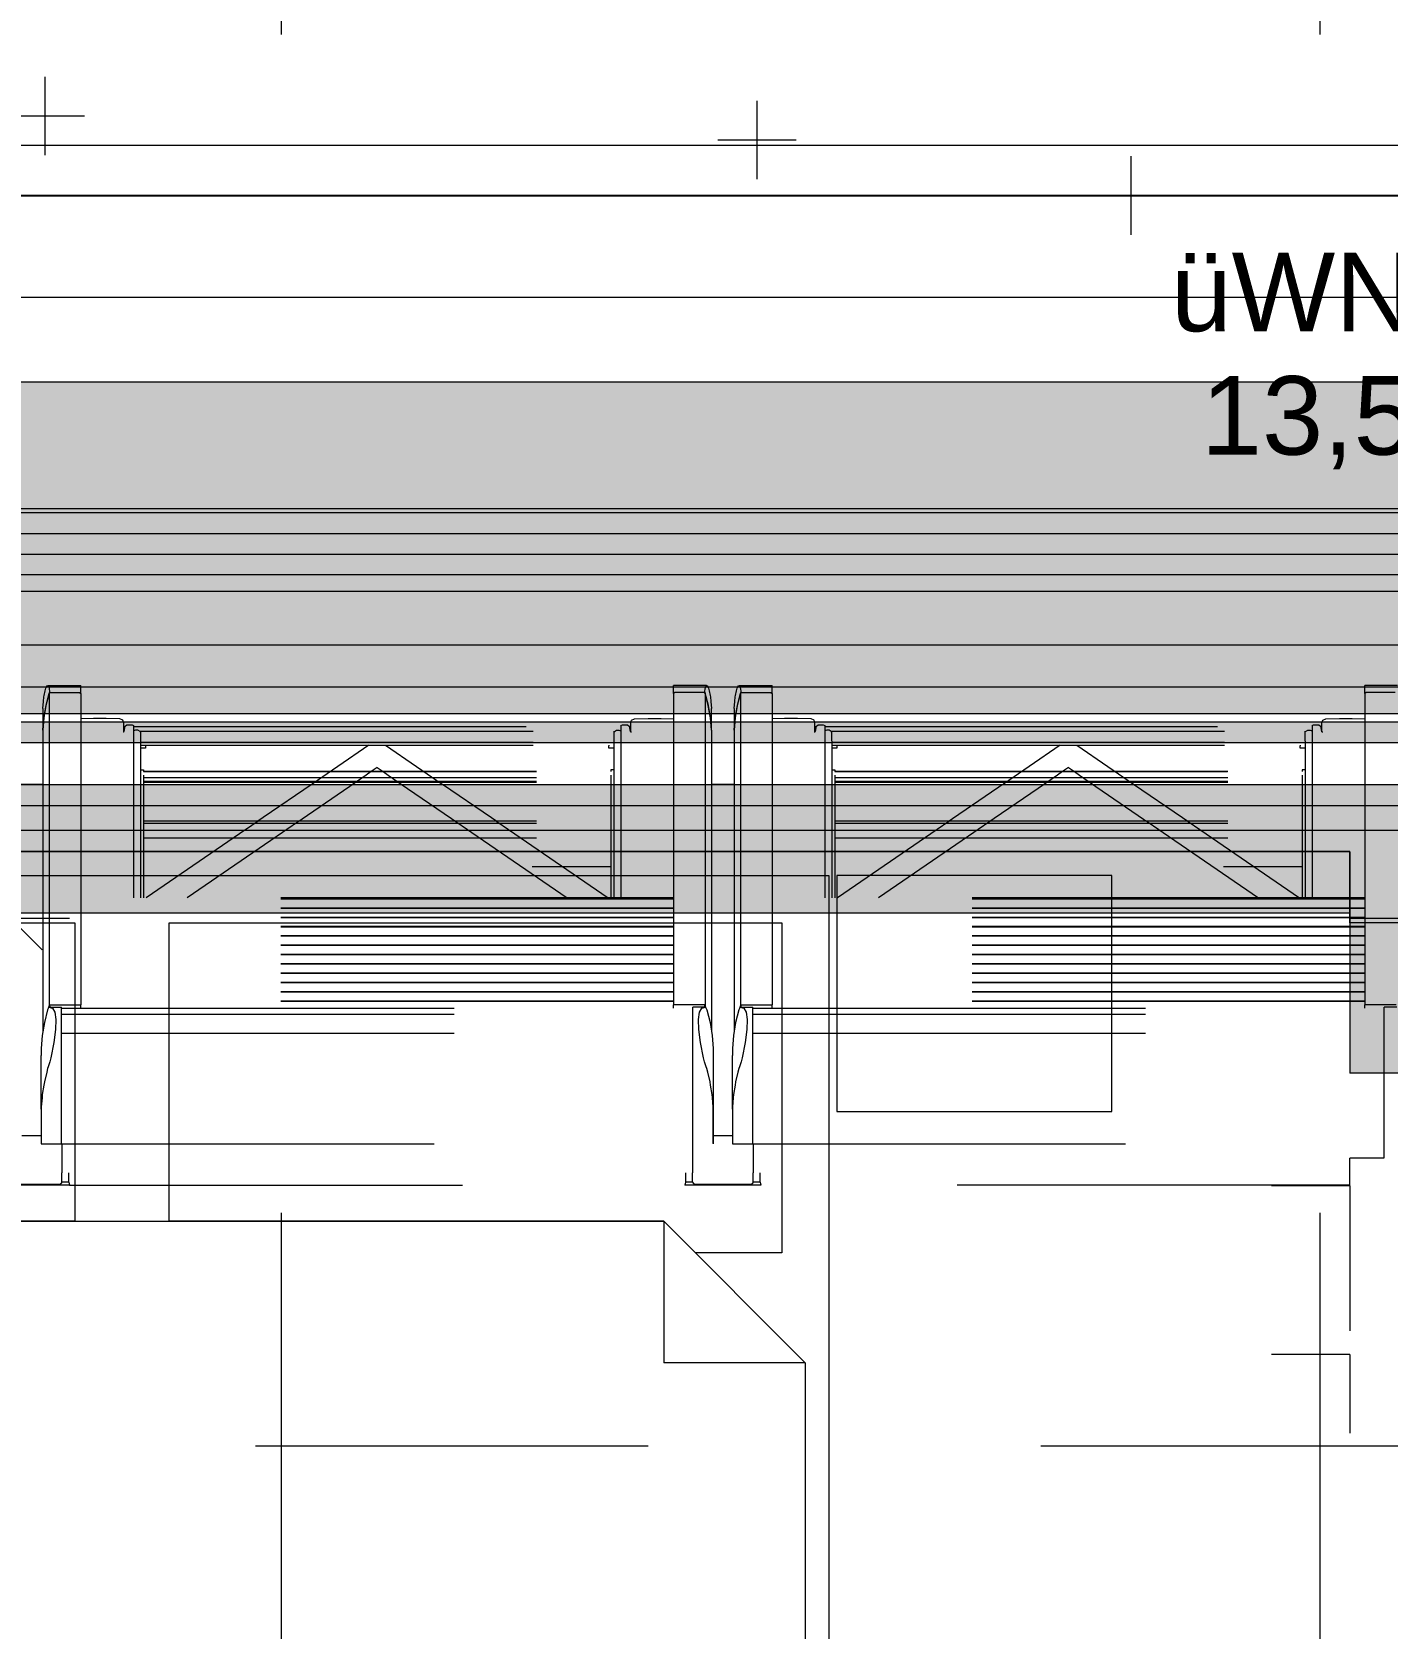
# Model space of a CAD drawing. Header units: metres. Extents: x -3 to 171, y -23 to 41.
# Drawn here: x 9.49 to 11.216, y -1.824 to 0.208 of the extents above; entities that cross this region are included whole.
import ezdxf

# ---------------------------------------------------------------- set-up
doc = ezdxf.new("R2010")
doc.units = ezdxf.units.M
doc.header["$MEASUREMENT"] = 0
doc.set_wipeout_variables(frame=1)
for name, pattern in [('Achse', [0.004, 0.002, -0.001, 0, -0.001]), ('Schnittlinie', [0.006, 0.003, -0.0015, 0, -0.0015]), ('UNSICHTBAR', [0.4, 0, -0.4]), ('Untersicht', [0.001, 0.0005, -0.0005]), ('Wipeout_Contour', [1, 0, -1])]:
    doc.linetypes.add(name, pattern=pattern)
for name, color, linetype in [('5._2.DG PP STG1_1_000 Achsraster', 7, 'Continuous'), ('5._2.DG PP STG1_1_130 Wand Innen', 7, 'Continuous'), ('5._2.DG PP STG1_1_140 Brüstung', 7, 'Continuous'), ('5._2.DG PP STG1_1_210 Decke', 7, 'Continuous'), ('5._2.DG PP STG1_1_220 Bodenaufbau', 7, 'Continuous'), ('5._2.DG PP STG1_1_310 Dachkonstruktion massiv', 7, 'Continuous'), ('5._2.DG PP STG1_1_320 Dachstuhl', 7, 'Continuous'), ('5._2.DG PP STG1_1_325 Dachfenster', 7, 'Continuous'), ('5._2.DG PP STG1_1_330 Dachaufbau', 7, 'Continuous'), ('5._2.DG PP STG1_1_510 Möblierung', 7, 'Continuous'), ('5._2.DG PP STG1_1_815 Raumbegrenzung', 7, 'Continuous'), ('5._2.DG PP STG1_1_851 Marker Schnitt', 7, 'Continuous'), ('5._2.DG PP STG1_1_910 Allgemein Lageplan Höhen', 7, 'Continuous'), ('5._2.DG PP STG1_1_950 Polierplan Bemaßung', 7, 'Continuous'), ('5._2.DG PP STG1_1_Neubau_840 Baulinien', 7, 'Continuous')]:
    doc.layers.add(name, color=color, linetype=linetype)
doc.styles.add('ERSTELLTER_STIL_1', font='arial.ttf')
doc.linetypes.add('Grenze Grundstück', pattern='A,0,[2,415_260415_PP_VA_1_8 2 DG1.Shx,S=0.00031746,R=0,X=0,Y=0],-0.04,0', length=0.04)

msp = doc.modelspace()

# ---------------------------------------------------------------- hatches: boundary and pattern name
at = {"layer": '5._2.DG PP STG1_1_310 Dachkonstruktion massiv', "linetype": 'Continuous', "lineweight": 13, "true_color": 0x3f7f02}
msp.add_hatch(color=76, dxfattribs=at).paths.add_polyline_path([(12.525, -1.1174), (12.525, -0.9258), (11.1683, -0.9258), (11.1683, -1.1174)])
at = {"layer": '5._2.DG PP STG1_1_320 Dachstuhl', "linetype": 'Continuous', "lineweight": 0, "true_color": 0x373737}
msp.add_hatch(color=250, dxfattribs=at).paths.add_polyline_path([(11.1683, -0.9205), (11.1683, -0.9258), (12.525, -0.9258), (12.525, -0.9205)])
at = {"layer": '5._2.DG PP STG1_1_325 Dachfenster', "linetype": 'Continuous', "lineweight": 13, "true_color": 0xffaa00}
msp.add_hatch(color=40, dxfattribs=at).paths.add_polyline_path([(7.8083, -0.9137), (11.1683, -0.9137), (11.1683, -0.8356), (7.8083, -0.8356)])

# ---------------------------------------------------------------- linework, layer by layer
at = {"layer": '5._2.DG PP STG1_1_310 Dachkonstruktion massiv', "color": 7, "linetype": 'Continuous', "lineweight": 13, "ltscale": 1000}
for p, q in [((12.525, -0.9258), (11.1683, -0.9258)), ((11.1683, -0.9258), (11.1683, -1.1174)), ((12.525, -1.1174), (11.1683, -1.1174))]:
    msp.add_line(p, q, dxfattribs=at)
at = {"layer": '5._2.DG PP STG1_1_310 Dachkonstruktion massiv', "color": 8, "linetype": 'Untersicht', "lineweight": 13, "ltscale": 1000}
msp.add_line((12.275, -1.5922), (6.635, -1.5922), dxfattribs=at)
at = {"layer": '5._2.DG PP STG1_1_310 Dachkonstruktion massiv', "color": 7, "linetype": 'Continuous', "lineweight": 18, "ltscale": 1000, "flags": 128}
for points in [[(6.635, -0.5036), (12.525, -0.5036)], [(11.1683, -0.8351), (7.8083, -0.8351)], [(11.1683, -0.9258), (11.1683, -0.8351)]]:
    msp.add_lwpolyline(points, dxfattribs=at)
at = {"layer": '5._2.DG PP STG1_1_320 Dachstuhl', "color": 7, "linetype": 'Continuous', "lineweight": 13, "ltscale": 1000}
for p, q in [((11.1683, -0.8356), (7.8083, -0.8356)), ((12.525, -0.9205), (11.1683, -0.9205)), ((12.525, -0.9258), (11.1683, -0.9258))]:
    msp.add_line(p, q, dxfattribs=at)
at = {"layer": '5._2.DG PP STG1_1_320 Dachstuhl', "color": 7, "linetype": 'Continuous', "lineweight": 13, "ltscale": 1000, "flags": 128}
msp.add_lwpolyline([(11.1683, -0.8356), (11.1683, -0.9205), (11.1683, -0.9258)], dxfattribs=at)
at = {"layer": '5._2.DG PP STG1_1_325 Dachfenster', "color": 7, "linetype": 'Continuous', "lineweight": 13, "ltscale": 1000}
for p, q in [((11.1683, -0.8356), (7.8083, -0.8356)), ((11.1683, -0.8356), (11.1683, -0.9137)), ((11.1683, -0.9137), (7.8083, -0.9137))]:
    msp.add_line(p, q, dxfattribs=at)
at = {"layer": '5._2.DG PP STG1_1_325 Dachfenster', "color": 253, "linetype": 'Untersicht', "lineweight": 13, "ltscale": 1000, "true_color": 0x9f9f9f, "flags": 128}
for points in [[(9.511, -0.6237), (9.5528, -0.6237)], [(9.5528, -0.632), (9.5528, -0.6266), (9.5528, -0.6237)], [(10.3072, -0.632), (10.3072, -0.6266), (10.3072, -0.6237)], [(10.349, -0.6237), (10.3072, -0.6237)], [(10.391, -0.6237), (10.4328, -0.6237)], [(10.4328, -0.632), (10.4328, -0.6266), (10.4328, -0.6237)], [(11.1872, -0.632), (11.1872, -0.6266), (11.1872, -0.6237)], [(11.229, -0.6237), (11.1872, -0.6237)], [(9.5125, -0.6338), (9.5143, -0.6326)], [(9.5143, -0.6326), (9.5511, -0.6326)], [(9.5511, -0.6326), (9.5528, -0.6342)], [(9.5528, -0.6342), (9.5528, -0.6324)], [(10.3072, -0.6342), (10.3072, -0.6324)], [(10.3089, -0.6326), (10.3072, -0.6342)], [(10.3457, -0.6326), (10.3089, -0.6326)], [(10.3475, -0.6338), (10.3457, -0.6326)], [(10.3925, -0.6338), (10.3943, -0.6326)], [(10.3943, -0.6326), (10.4311, -0.6326)], [(10.4311, -0.6326), (10.4328, -0.6342)], [(10.4328, -0.6342), (10.4328, -0.6324)], [(11.1872, -0.6342), (11.1872, -0.6324)], [(11.1889, -0.6326), (11.1872, -0.6342)], [(11.2257, -0.6326), (11.1889, -0.6326)], [(9.6064, -0.6827), (9.6071, -0.6829)], [(9.6071, -0.6829), (9.6079, -0.6826)], [(9.6222, -0.6806), (9.6198, -0.6817)], [(9.6253, -0.6807), (9.6222, -0.6806)], [(9.6281, -0.6822), (9.6253, -0.6807)], [(9.6285, -0.6831), (9.6281, -0.6822)], [(9.6285, -0.6821), (10.2315, -0.6821)], [(10.2315, -0.6831), (10.2319, -0.6822)], [(10.2319, -0.6822), (10.2347, -0.6807)], [(10.2347, -0.6807), (10.2378, -0.6806)], [(10.2378, -0.6806), (10.2402, -0.6817)], [(10.2521, -0.6826), (10.2529, -0.6829)], [(10.2529, -0.6829), (10.2536, -0.6827)], [(10.4864, -0.6827), (10.4871, -0.6829)], [(10.4871, -0.6829), (10.4879, -0.6826)], [(10.5022, -0.6806), (10.4998, -0.6817)], [(10.5053, -0.6807), (10.5022, -0.6806)], [(10.5081, -0.6822), (10.5053, -0.6807)], [(10.5085, -0.6831), (10.5081, -0.6822)], [(10.5085, -0.6821), (11.1115, -0.6821)], [(11.1115, -0.6831), (11.1119, -0.6822)], [(11.1119, -0.6822), (11.1147, -0.6807)], [(11.1147, -0.6807), (11.1178, -0.6806)], [(11.1178, -0.6806), (11.1202, -0.6817)], [(11.1321, -0.6826), (11.1329, -0.6829)], [(11.1329, -0.6829), (11.1336, -0.6827)], [(10.3072, -0.894), (9.5528, -0.894)], [(10.3072, -0.8957), (9.5528, -0.8957)], [(10.3072, -0.9071), (9.5528, -0.9071)], [(10.3072, -0.9076), (9.5528, -0.9076)], [(11.1872, -0.894), (10.4328, -0.894)], [(11.1872, -0.8957), (10.4328, -0.8957)], [(11.1872, -0.9071), (10.4328, -0.9071)], [(11.1872, -0.9076), (10.4328, -0.9076)], [(10.3072, -0.919), (9.5528, -0.919)], [(10.3072, -0.9194), (9.5528, -0.9194)], [(10.3072, -0.9308), (9.5528, -0.9308)], [(10.3072, -0.9313), (9.5528, -0.9313)], [(11.1872, -0.919), (10.4328, -0.919)], [(11.1872, -0.9194), (10.4328, -0.9194)], [(11.1872, -0.9308), (10.4328, -0.9308)], [(11.1872, -0.9313), (10.4328, -0.9313)], [(10.3072, -0.9427), (9.5528, -0.9427)], [(10.3072, -0.9431), (9.5528, -0.9431)], [(10.3072, -0.9545), (9.5528, -0.9545)], [(11.1872, -0.9427), (10.4328, -0.9427)], [(11.1872, -0.9431), (10.4328, -0.9431)], [(11.1872, -0.9545), (10.4328, -0.9545)], [(10.3072, -0.955), (9.5528, -0.955)], [(10.3072, -0.9663), (9.5528, -0.9663)], [(10.3072, -0.9668), (9.5528, -0.9668)], [(11.1872, -0.955), (10.4328, -0.955)], [(11.1872, -0.9663), (10.4328, -0.9663)], [(11.1872, -0.9668), (10.4328, -0.9668)], [(10.3072, -0.9782), (9.5528, -0.9782)], [(10.3072, -0.9786), (9.5528, -0.9786)], [(10.3072, -0.99), (9.5528, -0.99)], [(10.3072, -0.9905), (9.5528, -0.9905)], [(11.1872, -0.9782), (10.4328, -0.9782)], [(11.1872, -0.9786), (10.4328, -0.9786)], [(11.1872, -0.99), (10.4328, -0.99)], [(11.1872, -0.9905), (10.4328, -0.9905)], [(10.3072, -1.0019), (9.5528, -1.0019)], [(10.3072, -1.0023), (9.5528, -1.0023)], [(10.3072, -1.0137), (9.5528, -1.0137)], [(10.3072, -1.0142), (9.5528, -1.0142)], [(11.1872, -1.0019), (10.4328, -1.0019)], [(11.1872, -1.0023), (10.4328, -1.0023)], [(11.1872, -1.0137), (10.4328, -1.0137)], [(11.1872, -1.0142), (10.4328, -1.0142)], [(9.5121, -1.0331), (9.5166, -1.0345), (9.5195, -1.0398), (9.5208, -1.0489), (9.5204, -1.0617), (9.5183, -1.0781), (9.5146, -1.098), (9.5132, -1.103), (9.5112, -1.1092), (9.5104, -1.1112), (9.5093, -1.1161), (9.5063, -1.1282), (9.5056, -1.1326), (9.5037, -1.1445), (9.5033, -1.1489), (9.5024, -1.1603), (9.5024, -1.1646), (9.5024, -1.1794), (9.5024, -1.1934), (9.5024, -1.2068)], [(9.5115, -1.0341), (9.5104, -1.0367), (9.5063, -1.0529), (9.5037, -1.0693), (9.5024, -1.086), (9.5024, -1.0876)], [(9.5115, -1.0341), (9.5121, -1.0331)], [(9.5119, -1.0335), (9.5123, -1.0319), (9.5128, -1.0304)], [(9.5121, -1.0331), (9.528, -1.0331)], [(9.5128, -1.0302), (9.5131, -1.0331)], [(9.5128, -1.0302), (9.5528, -1.0302)], [(9.528, -1.2068), (9.528, -1.1934), (9.528, -1.1794), (9.528, -1.1646), (9.528, -1.1489), (9.528, -1.1326), (9.528, -1.1161), (9.528, -1.1092), (9.528, -1.103), (9.528, -1.098), (9.528, -1.0781), (9.528, -1.0617), (9.528, -1.0489), (9.528, -1.0398), (9.528, -1.0345), (9.528, -1.0331)], [(9.528, -1.0346), (10.332, -1.0346)], [(10.3072, -1.0256), (9.5528, -1.0256)], [(10.3072, -1.026), (9.5528, -1.026)], [(9.5528, -1.0346), (9.5528, -1.0336), (9.5528, -1.0302)], [(10.3072, -1.0346), (10.3072, -1.0336), (10.3072, -1.0302)], [(10.3472, -1.0302), (10.3072, -1.0302)], [(10.332, -1.2068), (10.332, -1.1934), (10.332, -1.1794), (10.332, -1.1646), (10.332, -1.1489), (10.332, -1.1326), (10.332, -1.1161), (10.332, -1.1092), (10.332, -1.103), (10.332, -1.098), (10.332, -1.0781), (10.332, -1.0617), (10.332, -1.0489), (10.332, -1.0398), (10.332, -1.0345), (10.332, -1.0331)], [(10.3479, -1.0331), (10.332, -1.0331)], [(10.3576, -1.2068), (10.3576, -1.1934), (10.3576, -1.1794), (10.3576, -1.1646), (10.3576, -1.1603), (10.3567, -1.1489), (10.3563, -1.1445), (10.3544, -1.1326), (10.3537, -1.1282), (10.3507, -1.1161), (10.3496, -1.1112), (10.3488, -1.1092), (10.3468, -1.103), (10.3454, -1.098), (10.3417, -1.0781), (10.3396, -1.0617), (10.3392, -1.0489), (10.3405, -1.0398), (10.3434, -1.0345), (10.3479, -1.0331)], [(10.3469, -1.0331), (10.3472, -1.0302)], [(10.3472, -1.0304), (10.3477, -1.0319), (10.3481, -1.0335)], [(10.3479, -1.0331), (10.3485, -1.0341)], [(10.3485, -1.0341), (10.3496, -1.0367), (10.3537, -1.0529), (10.3563, -1.0693), (10.3576, -1.086), (10.3576, -1.0876)], [(10.3921, -1.0331), (10.3966, -1.0345), (10.3995, -1.0398), (10.4008, -1.0489), (10.4004, -1.0617), (10.3983, -1.0781), (10.3946, -1.098), (10.3932, -1.103), (10.3912, -1.1092), (10.3904, -1.1112), (10.3893, -1.1161), (10.3863, -1.1282), (10.3856, -1.1326), (10.3837, -1.1445), (10.3833, -1.1489), (10.3824, -1.1603), (10.3824, -1.1646), (10.3824, -1.1794), (10.3824, -1.1934), (10.3824, -1.2068)], [(10.3915, -1.0341), (10.3904, -1.0367), (10.3863, -1.0529), (10.3837, -1.0693), (10.3824, -1.086), (10.3824, -1.0876)], [(10.3915, -1.0341), (10.3921, -1.0331)], [(10.3919, -1.0335), (10.3923, -1.0319), (10.3928, -1.0304)], [(10.3921, -1.0331), (10.408, -1.0331)], [(10.3928, -1.0302), (10.3931, -1.0331)], [(10.3928, -1.0302), (10.4328, -1.0302)], [(10.408, -1.2068), (10.408, -1.1934), (10.408, -1.1794), (10.408, -1.1646), (10.408, -1.1489), (10.408, -1.1326), (10.408, -1.1161), (10.408, -1.1092), (10.408, -1.103), (10.408, -1.098), (10.408, -1.0781), (10.408, -1.0617), (10.408, -1.0489), (10.408, -1.0398), (10.408, -1.0345), (10.408, -1.0331)], [(10.408, -1.0346), (11.212, -1.0346)], [(11.1872, -1.0256), (10.4328, -1.0256)], [(11.1872, -1.026), (10.4328, -1.026)], [(10.4328, -1.0346), (10.4328, -1.0336), (10.4328, -1.0302)], [(11.1872, -1.0346), (11.1872, -1.0336), (11.1872, -1.0302)], [(11.2272, -1.0302), (11.1872, -1.0302)], [(11.212, -1.2068), (11.212, -1.1934), (11.212, -1.1794), (11.212, -1.1646), (11.212, -1.1489), (11.212, -1.1326), (11.212, -1.1161), (11.212, -1.1092), (11.212, -1.103), (11.212, -1.098), (11.212, -1.0781), (11.212, -1.0617), (11.212, -1.0489), (11.212, -1.0398), (11.212, -1.0345), (11.212, -1.0331)], [(11.2279, -1.0331), (11.212, -1.0331)], [(9.528, -1.0422), (10.332, -1.0422)], [(10.408, -1.0422), (11.212, -1.0422)], [(9.528, -1.0665), (10.332, -1.0665)], [(10.408, -1.0665), (11.212, -1.0665)], [(9.5024, -1.0876), (9.5024, -1.0947)], [(9.5024, -1.1632), (9.5024, -1.0947)], [(10.3576, -1.0876), (10.3576, -1.0947)], [(10.3576, -1.0947), (10.3576, -1.1632)], [(10.3824, -1.0876), (10.3824, -1.0947)], [(10.3824, -1.1632), (10.3824, -1.0947)], [(9.5024, -1.1632), (9.5024, -1.2068)], [(10.3576, -1.1632), (10.3576, -1.2068)], [(10.3824, -1.1632), (10.3824, -1.2068)], [(9.4776, -1.1968), (9.49, -1.1968), (9.5024, -1.1968)], [(10.3576, -1.1968), (10.37, -1.1968), (10.3824, -1.1968)], [(9.5024, -1.2068), (9.5024, -1.2074)], [(9.5024, -1.2074), (9.528, -1.2074), (10.332, -1.2074), (10.3576, -1.2074)], [(9.528, -1.2074), (9.528, -1.2068)], [(9.5285, -1.2074), (9.5285, -1.2145), (9.5285, -1.2222), (9.5285, -1.23), (9.5285, -1.2374), (9.5285, -1.2441)], [(10.3315, -1.2074), (10.3315, -1.2145), (10.3315, -1.2222), (10.3315, -1.23), (10.3315, -1.2374), (10.3315, -1.2441)], [(10.332, -1.2074), (10.332, -1.2068)], [(10.3576, -1.2068), (10.3576, -1.2074)], [(10.3824, -1.2068), (10.3824, -1.2074)], [(10.3824, -1.2074), (10.408, -1.2074), (11.212, -1.2074), (11.2376, -1.2074)], [(10.408, -1.2074), (10.408, -1.2068)], [(10.4085, -1.2074), (10.4085, -1.2145), (10.4085, -1.2222), (10.4085, -1.23), (10.4085, -1.2374), (10.4085, -1.2441)], [(11.2115, -1.2074), (11.2115, -1.2145), (11.2115, -1.2222), (11.2115, -1.2253)], [(11.212, -1.2074), (11.212, -1.2068)], [(11.1683, -1.2599), (11.1683, -1.253), (11.1683, -1.2494), (11.1683, -1.2441), (11.1683, -1.2374), (11.1683, -1.23), (11.1683, -1.2253)], [(11.2115, -1.2253), (11.1683, -1.2253)], [(9.5266, -1.2589), (9.49, -1.2589), (9.4534, -1.2589)], [(9.5285, -1.2561), (9.5266, -1.2589)], [(9.5285, -1.2561), (9.5285, -1.2441)], [(9.5375, -1.2561), (9.5285, -1.2561)], [(9.5375, -1.2561), (9.5375, -1.2441)], [(9.5375, -1.2561), (9.5385, -1.2599)], [(10.3225, -1.2561), (10.3215, -1.2599)], [(10.3225, -1.2441), (10.3225, -1.2561)], [(10.3315, -1.2561), (10.3225, -1.2561)], [(10.3315, -1.2561), (10.3315, -1.2441)], [(10.3315, -1.2561), (10.3334, -1.2589)], [(10.4066, -1.2589), (10.37, -1.2589), (10.3334, -1.2589)], [(10.4085, -1.2561), (10.4066, -1.2589)], [(10.4085, -1.2561), (10.4085, -1.2441)], [(10.4175, -1.2561), (10.4085, -1.2561)], [(10.4175, -1.2561), (10.4175, -1.2441)], [(10.4175, -1.2561), (10.4185, -1.2599)], [(9.5384, -1.2599), (9.49, -1.2599), (9.4416, -1.2599)], [(9.5385, -1.2599), (10.3215, -1.2599)], [(10.4184, -1.2599), (10.37, -1.2599), (10.3216, -1.2599)], [(11.1683, -1.2599), (10.4185, -1.2599)]]:
    msp.add_lwpolyline(points, dxfattribs=at)
at = {"layer": '5._2.DG PP STG1_1_325 Dachfenster', "color": 7, "linetype": 'Continuous', "lineweight": 13, "ltscale": 1000, "true_color": 0xf4f4f4, "flags": 128}
msp.add_lwpolyline([(7.8083, -0.8351), (11.1683, -0.8351)], dxfattribs=at)
at = {"layer": '5._2.DG PP STG1_1_325 Dachfenster', "color": 255, "linetype": 'UNSICHTBAR', "lineweight": 13, "ltscale": 1000, "flags": 128}
for points in [[(9.6327, -0.8347), (10.2273, -0.8347)], [(10.5127, -0.8347), (11.1073, -0.8347)], [(10.2273, -0.8548), (9.6327, -0.8548)], [(11.1073, -0.8548), (10.5127, -0.8548)], [(11.1683, -1.2609), (7.8083, -1.2609)], [(11.1683, -1.2609), (11.1683, -1.2599)], [(11.1683, -1.2609), (11.1683, -1.3451)], [(7.8083, -1.3451), (11.1683, -1.3451)], [(11.1683, -1.3451), (11.1683, -1.4754)], [(11.1683, -1.4754), (7.8083, -1.4754)], [(11.1683, -1.4755), (7.8083, -1.4755)], [(11.1683, -1.4755), (11.1683, -1.6671)], [(7.8083, -1.6671), (11.1683, -1.6671)]]:
    msp.add_lwpolyline(points, dxfattribs=at)
at = {"layer": '5._2.DG PP STG1_1_510 Möblierung', "color": 8, "linetype": 'Continuous', "lineweight": 13, "ltscale": 1000, "true_color": 0x7e7f7f}
for p, q in [((8.705, -0.8659), (10.505, -0.8659)), ((10.505, -0.8659), (10.505, -2.8659)), ((10.865, -0.8659), (10.515, -0.8659)), ((10.515, -0.8659), (10.515, -1.1659)), ((10.865, -1.1659), (10.865, -0.8659)), ((10.515, -1.1659), (10.865, -1.1659)), ((8.915, -1.3059), (9.605, -1.3059)), ((9.605, -1.3059), (10.295, -1.3059)), ((10.295, -1.3059), (10.475, -1.4859)), ((10.295, -1.3059), (10.295, -1.4859)), ((10.475, -1.4859), (10.295, -1.4859)), ((10.475, -1.4859), (10.475, -2.8359))]:
    msp.add_line(p, q, dxfattribs=at)
at = {"layer": '5._2.DG PP STG1_1_510 Möblierung', "color": 8, "linetype": 'Continuous', "lineweight": 13, "ltscale": 1000, "true_color": 0x7e7f7f, "flags": 128}
for points in [[(8.915, -1.3059), (8.875, -1.3459), (8.765, -1.3459), (8.765, -0.9259), (9.545, -0.9259), (9.545, -1.3059)], [(9.665, -1.3059), (9.665, -0.9259), (10.445, -0.9259), (10.445, -1.3459), (10.335, -1.3459), (10.295, -1.3059)]]:
    msp.add_lwpolyline(points, close=True, dxfattribs=at)
at = {"layer": '5._2.DG PP STG1_1_815 Raumbegrenzung', "color": 8, "linetype": 'Continuous', "lineweight": 13, "ltscale": 1000, "flags": 128}
msp.add_lwpolyline([(14.945, -6.075), (13.705, -6.075), (13.705, -4.5578), (11.085, -4.5578), (11.085, -3.865), (6.635, -3.865), (6.635, -0.6257), (12.345, -0.6257), (12.345, -1.9978), (14.945, -1.9978)], close=True, dxfattribs=at)
at = {"layer": '5._2.DG PP STG1_1_910 Allgemein Lageplan Höhen', "color": 7, "linetype": 'Continuous', "lineweight": 13, "ltscale": 1000}
msp.add_line((9.4575, 0.1011), (9.5575, 0.1011), dxfattribs=at)
at = {"layer": '5._2.DG PP STG1_1_950 Polierplan Bemaßung', "color": 76, "linetype": 'Continuous', "lineweight": 13, "ltscale": 1000, "true_color": 0x3f7f02}
for p, q in [((9.5033, -0.9605), (9.4233, -0.8805)), ((9.5383, -0.9205), (9.3883, -0.9205))]:
    msp.add_line(p, q, dxfattribs=at)

# ---------------------------------------------------------------- next in the draw order: wipeouts: each hides what was drawn before it
at = {"color": 254, "linetype": 'Wipeout_Contour', "lineweight": 0, "ltscale": 38.334107}
msp.add_wipeout([(6.705, -0.7455), (12.345, -0.7455), (12.345, -0.738), (6.705, -0.738)], dxfattribs=at).dxf.layer = '5._2.DG PP STG1_1_130 Wand Innen'
at = {"color": 254, "linetype": 'Wipeout_Contour', "lineweight": 0, "ltscale": 38.359314}
msp.add_wipeout([(6.705, -0.808), (12.345, -0.808), (12.345, -0.7955), (6.705, -0.7955)], dxfattribs=at).dxf.layer = '5._2.DG PP STG1_1_130 Wand Innen'
at = {"color": 254, "linetype": 'Wipeout_Contour', "lineweight": 0, "ltscale": 38.106535}
msp.add_wipeout([(6.8286, -0.5036), (12.1514, -0.5036), (12.1589, -0.4961), (6.8211, -0.4961)], dxfattribs=at).dxf.layer = '5._2.DG PP STG1_1_140 Brüstung'

# ---------------------------------------------------------------- next in the draw order: linework, layer by layer
at = {"layer": '5._2.DG PP STG1_1_130 Wand Innen', "color": 7, "linetype": 'Continuous', "lineweight": 18, "ltscale": 1000, "flags": 128}
msp.add_lwpolyline([(6.705, -0.808), (12.345, -0.808)], dxfattribs=at)
at = {"layer": '5._2.DG PP STG1_1_325 Dachfenster', "color": 253, "linetype": 'Untersicht', "lineweight": 13, "ltscale": 1000, "true_color": 0x9f9f9f, "flags": 128}
for points in [[(9.6327, -0.8177), (10.2273, -0.8177)], [(10.5127, -0.8177), (11.1073, -0.8177)]]:
    msp.add_lwpolyline(points, dxfattribs=at)

# ---------------------------------------------------------------- next in the draw order: wipeouts: each hides what was drawn before it
at = {"color": 254, "linetype": 'Wipeout_Contour', "lineweight": 0, "ltscale": 38.346694}
msp.add_wipeout([(6.705, -0.7955), (12.345, -0.7955), (12.345, -0.7455), (6.705, -0.7455)], dxfattribs=at).dxf.layer = '5._2.DG PP STG1_1_130 Wand Innen'
at = {"color": 254, "linetype": 'Wipeout_Contour', "lineweight": 0, "ltscale": 38.104497}
msp.add_wipeout([(6.8211, -0.4961), (12.1589, -0.4961), (12.1665, -0.4885), (6.8135, -0.4885)], dxfattribs=at).dxf.layer = '5._2.DG PP STG1_1_140 Brüstung'

# ---------------------------------------------------------------- next in the draw order: hatches: boundary and pattern name
at = {"layer": '5._2.DG PP STG1_1_320 Dachstuhl', "linetype": 'Continuous', "lineweight": 13, "true_color": 0xff6400}
msp.add_hatch(color=30, dxfattribs=at).paths.add_polyline_path([(6.455, -0.7769), (6.455, -0.9205), (7.8083, -0.9205), (7.8083, -0.8356), (11.1683, -0.8356), (11.1683, -0.9205), (12.525, -0.9205), (12.525, -0.7769)])

# ---------------------------------------------------------------- next in the draw order: linework, layer by layer
at = {"layer": '5._2.DG PP STG1_1_130 Wand Innen', "color": 7, "linetype": 'Continuous', "lineweight": 18, "ltscale": 1000, "flags": 128}
msp.add_lwpolyline([(12.345, -0.738), (6.705, -0.738)], dxfattribs=at)
at = {"layer": '5._2.DG PP STG1_1_140 Brüstung', "color": 7, "linetype": 'Continuous', "lineweight": 18, "ltscale": 1000, "flags": 128}
msp.add_lwpolyline([(6.8286, -0.5036), (12.1514, -0.5036)], dxfattribs=at)
at = {"layer": '5._2.DG PP STG1_1_320 Dachstuhl', "color": 7, "linetype": 'Continuous', "lineweight": 13, "ltscale": 1000}
msp.add_line((12.525, -0.7769), (6.455, -0.7769), dxfattribs=at)
at = {"layer": '5._2.DG PP STG1_1_325 Dachfenster', "color": 253, "linetype": 'Untersicht', "lineweight": 13, "ltscale": 1000, "true_color": 0x9f9f9f, "flags": 128}
for points in [[(9.6327, -0.7959), (10.2273, -0.7959)], [(9.6327, -0.7992), (10.2273, -0.7992)], [(10.5127, -0.7959), (11.1073, -0.7959)], [(10.5127, -0.7992), (11.1073, -0.7992)]]:
    msp.add_lwpolyline(points, dxfattribs=at)
at = {"layer": '5._2.DG PP STG1_1_330 Dachaufbau', "color": 7, "linetype": 'Continuous', "lineweight": 13, "ltscale": 1000}
msp.add_line((12.655, -0.7769), (6.325, -0.7769), dxfattribs=at)

# ---------------------------------------------------------------- next in the draw order: wipeouts: each hides what was drawn before it
at = {"color": 254, "linetype": 'Wipeout_Contour', "lineweight": 0, "ltscale": 38.102699}
msp.add_wipeout([(6.8135, -0.4885), (12.1665, -0.4885), (12.1723, -0.4827), (6.8077, -0.4827)], dxfattribs=at).dxf.layer = '5._2.DG PP STG1_1_140 Brüstung'

# ---------------------------------------------------------------- next in the draw order: wipeouts: each hides what was drawn before it
at = {"color": 254, "linetype": 'Wipeout_Contour', "lineweight": 0, "ltscale": 38.098718}
msp.add_wipeout([(6.8077, -0.4827), (12.1723, -0.4827), (12.1984, -0.4566), (6.7816, -0.4566)], dxfattribs=at).dxf.layer = '5._2.DG PP STG1_1_140 Brüstung'
at = {"color": 254, "linetype": 'Wipeout_Contour', "lineweight": 0, "ltscale": 38.200893}
msp.add_wipeout([(6.325, -0.7502), (12.655, -0.7502), (12.655, -0.697), (6.325, -0.697)], dxfattribs=at).dxf.layer = '5._2.DG PP STG1_1_330 Dachaufbau'

# ---------------------------------------------------------------- next in the draw order: hatches: boundary and pattern name
at = {"layer": '5._2.DG PP STG1_1_330 Dachaufbau', "linetype": 'Continuous', "lineweight": 13, "true_color": 0xd2b48c}
for points in [[(12.655, -0.697), (12.655, -0.6704), (6.325, -0.6704), (6.325, -0.697)], [(6.325, -0.7769), (12.655, -0.7769), (12.655, -0.7502), (6.325, -0.7502)]]:
    msp.add_hatch(color=43, dxfattribs=at).paths.add_polyline_path(points)

# ---------------------------------------------------------------- next in the draw order: linework, layer by layer
at = {"layer": '5._2.DG PP STG1_1_140 Brüstung', "color": 7, "linetype": 'Continuous', "lineweight": 18, "ltscale": 1000}
msp.add_line((6.8077, -0.4827), (12.1723, -0.4827), dxfattribs=at)
at = {"layer": '5._2.DG PP STG1_1_320 Dachstuhl', "color": 7, "linetype": 'Continuous', "lineweight": 18, "ltscale": 1000, "flags": 128}
msp.add_lwpolyline([(6.455, -0.4827), (6.8077, -0.4827), (12.1723, -0.4827), (12.525, -0.4827)], dxfattribs=at)

# ---------------------------------------------------------------- next in the draw order: wipeouts: each hides what was drawn before it
at = {"color": 254, "linetype": 'Wipeout_Contour', "lineweight": 0, "ltscale": 38.092076}
msp.add_wipeout([(6.7816, -0.4566), (12.1984, -0.4566), (12.2247, -0.4303), (6.7553, -0.4303)], dxfattribs=at).dxf.layer = '5._2.DG PP STG1_1_140 Brüstung'

# ---------------------------------------------------------------- next in the draw order: linework, layer by layer
at = {"layer": '5._2.DG PP STG1_1_140 Brüstung', "color": 7, "linetype": 'Continuous', "lineweight": 18, "ltscale": 1000}
msp.add_line((6.7816, -0.4566), (12.1984, -0.4566), dxfattribs=at)

# ---------------------------------------------------------------- next in the draw order: wipeouts: each hides what was drawn before it
at = {"color": 254, "linetype": 'Wipeout_Contour', "lineweight": 0, "ltscale": 38.085603}
msp.add_wipeout([(6.7553, -0.4303), (12.2247, -0.4303), (12.2515, -0.4035), (6.7285, -0.4035)], dxfattribs=at).dxf.layer = '5._2.DG PP STG1_1_140 Brüstung'
at = {"color": 254, "linetype": 'Wipeout_Contour', "lineweight": 0, "ltscale": 38.200893}
msp.add_wipeout([(6.325, -0.7502), (12.655, -0.7502), (12.655, -0.697), (6.325, -0.697)], dxfattribs=at).dxf.layer = '5._2.DG PP STG1_1_330 Dachaufbau'

# ---------------------------------------------------------------- next in the draw order: linework, layer by layer
at = {"layer": '5._2.DG PP STG1_1_140 Brüstung', "color": 7, "linetype": 'Continuous', "lineweight": 18, "ltscale": 1000}
msp.add_line((6.7553, -0.4303), (12.2247, -0.4303), dxfattribs=at)
at = {"layer": '5._2.DG PP STG1_1_325 Dachfenster', "color": 253, "linetype": 'Untersicht', "lineweight": 13, "ltscale": 1000, "true_color": 0x9f9f9f, "flags": 128}
for points in [[(9.5045, -0.6806), (9.5045, -1.0643)], [(9.6285, -0.6821), (9.6285, -0.6873), (9.6285, -0.6895), (9.6285, -0.6927), (9.6285, -0.6934), (9.6285, -0.6943)], [(10.2315, -0.6943), (10.2315, -0.6934), (10.2315, -0.6927), (10.2315, -0.6895), (10.2315, -0.6873), (10.2315, -0.6821)], [(10.3555, -0.6806), (10.3555, -1.0643)], [(10.3845, -0.6806), (10.3845, -1.0643)], [(10.5085, -0.6821), (10.5085, -0.6873), (10.5085, -0.6895), (10.5085, -0.6927), (10.5085, -0.6934), (10.5085, -0.6943)], [(11.1115, -0.6943), (11.1115, -0.6934), (11.1115, -0.6927), (11.1115, -0.6895), (11.1115, -0.6873), (11.1115, -0.6821)], [(9.6286, -0.6946), (9.6286, -0.894)], [(9.6286, -0.6958), (10.2314, -0.6958)], [(9.6286, -0.6996), (10.2314, -0.6996)], [(9.6286, -0.6997), (10.2314, -0.6997)], [(9.6351, -0.7038), (9.6286, -0.7038)], [(9.6351, -0.6998), (9.6351, -0.7006)], [(9.6351, -0.7006), (9.6351, -0.7038)], [(9.9194, -0.6997), (9.6359, -0.894)], [(9.9406, -0.6997), (10.2241, -0.894)], [(10.2249, -0.6998), (10.2249, -0.7006)], [(10.2249, -0.7038), (10.2249, -0.7006)], [(10.2314, -0.7038), (10.2249, -0.7038)], [(10.2314, -0.6946), (10.2314, -0.894)], [(10.5086, -0.6946), (10.5086, -0.894)], [(10.5086, -0.6958), (11.1114, -0.6958)], [(10.5086, -0.6996), (11.1114, -0.6996)], [(10.5086, -0.6997), (11.1114, -0.6997)], [(10.5151, -0.7038), (10.5086, -0.7038)], [(10.5151, -0.6998), (10.5151, -0.7006)], [(10.5151, -0.7006), (10.5151, -0.7038)], [(10.7994, -0.6997), (10.5159, -0.894)], [(10.8206, -0.6997), (11.1041, -0.894)], [(11.1049, -0.6998), (11.1049, -0.7006)], [(11.1049, -0.7038), (11.1049, -0.7006)], [(11.1114, -0.7038), (11.1049, -0.7038)], [(11.1114, -0.6946), (11.1114, -0.894)], [(9.6286, -0.731), (9.6325, -0.731)], [(9.6327, -0.7313), (9.6327, -0.7334)], [(9.93, -0.7282), (9.9224, -0.7334), (9.9159, -0.7379), (9.688, -0.894)], [(9.93, -0.7282), (9.9376, -0.7334), (9.9441, -0.7379), (10.172, -0.894)], [(10.2273, -0.7313), (10.2273, -0.7334)], [(10.2314, -0.731), (10.2275, -0.731)], [(10.5086, -0.731), (10.5125, -0.731)], [(10.5127, -0.7313), (10.5127, -0.7334)], [(10.81, -0.7282), (10.8024, -0.7334), (10.7959, -0.7379), (10.568, -0.894)], [(10.81, -0.7282), (10.8176, -0.7334), (10.8241, -0.7379), (11.052, -0.894)], [(11.1073, -0.7313), (11.1073, -0.7334)], [(11.1114, -0.731), (11.1075, -0.731)], [(9.5045, -0.7497), (9.49, -0.7497), (9.4755, -0.7497)], [(9.6326, -0.7334), (10.2274, -0.7334)], [(9.6327, -0.7327), (10.2273, -0.7327)], [(9.6327, -0.7381), (9.6327, -0.894)], [(9.6327, -0.7411), (10.2273, -0.7411)], [(9.6327, -0.7456), (10.2273, -0.7456)], [(9.6327, -0.7467), (10.2273, -0.7467)], [(10.2273, -0.7381), (10.2273, -0.894)], [(10.3845, -0.7497), (10.37, -0.7497), (10.3555, -0.7497)], [(10.5126, -0.7334), (11.1074, -0.7334)], [(10.5127, -0.7327), (11.1073, -0.7327)], [(10.5127, -0.7381), (10.5127, -0.894)], [(10.5127, -0.7411), (11.1073, -0.7411)], [(10.5127, -0.7456), (11.1073, -0.7456)], [(10.5127, -0.7467), (11.1073, -0.7467)], [(11.1073, -0.7381), (11.1073, -0.894)]]:
    msp.add_lwpolyline(points, dxfattribs=at)
at = {"layer": '5._2.DG PP STG1_1_330 Dachaufbau', "color": 7, "linetype": 'Continuous', "lineweight": 13, "ltscale": 1000}
for p, q in [((12.655, -0.697), (6.325, -0.697)), ((12.655, -0.7502), (6.325, -0.7502))]:
    msp.add_line(p, q, dxfattribs=at)

# ---------------------------------------------------------------- next in the draw order: wipeouts: each hides what was drawn before it
at = {"color": 254, "linetype": 'Wipeout_Contour', "lineweight": 0, "ltscale": 38.06666}
msp.add_wipeout([(6.7285, -0.4035), (12.2515, -0.4035), (12.4157, -0.2393), (6.5643, -0.2393)], dxfattribs=at).dxf.layer = '5._2.DG PP STG1_1_140 Brüstung'

# ---------------------------------------------------------------- next in the draw order: hatches: boundary and pattern name
at = {"layer": '5._2.DG PP STG1_1_330 Dachaufbau', "linetype": 'Continuous', "lineweight": 0, "true_color": 0x000000}
msp.add_hatch(color=18, dxfattribs=at).paths.add_polyline_path([(6.325, -0.3985), (6.325, -0.6598), (12.655, -0.6598), (12.655, -0.3985)])

# ---------------------------------------------------------------- next in the draw order: linework, layer by layer
at = {"layer": '5._2.DG PP STG1_1_140 Brüstung', "color": 7, "linetype": 'Continuous', "lineweight": 18, "ltscale": 1000}
msp.add_line((6.7285, -0.4035), (12.2515, -0.4035), dxfattribs=at)
at = {"layer": '5._2.DG PP STG1_1_330 Dachaufbau', "color": 7, "linetype": 'Continuous', "lineweight": 18, "ltscale": 1000, "flags": 128}
msp.add_lwpolyline([(6.325, -0.3985), (12.655, -0.3985)], dxfattribs=at)

# ---------------------------------------------------------------- next in the draw order: wipeouts: each hides what was drawn before it
at = {"color": 254, "linetype": 'Wipeout_Contour', "lineweight": 0, "ltscale": 38.03359}
msp.add_wipeout([(12.7185, 0.0635), (6.2615, 0.0635), (6.5643, -0.2393), (12.4157, -0.2393)], dxfattribs=at).dxf.layer = '5._2.DG PP STG1_1_140 Brüstung'

# ---------------------------------------------------------------- next in the draw order: hatches: boundary and pattern name
at = {"layer": '5._2.DG PP STG1_1_330 Dachaufbau', "linetype": 'Continuous', "lineweight": 0, "true_color": 0x000000}
msp.add_hatch(color=18, dxfattribs=at).paths.add_polyline_path([(6.325, -0.3985), (12.655, -0.3985), (12.655, -0.2376), (6.325, -0.2376)])

# ---------------------------------------------------------------- next in the draw order: linework, layer by layer
at = {"layer": '5._2.DG PP STG1_1_000 Achsraster', "color": 5, "linetype": 'Achse', "lineweight": 0, "ltscale": 1000}
msp.add_line((-1.5, 0), (21, 0), dxfattribs=at)
at = {"layer": '5._2.DG PP STG1_1_140 Brüstung', "color": 7, "linetype": 'Continuous', "lineweight": 18, "ltscale": 1000, "flags": 128}
msp.add_lwpolyline([(12.7185, 0.0635), (6.2615, 0.0635)], dxfattribs=at)
at = {"layer": '5._2.DG PP STG1_1_330 Dachaufbau', "color": 7, "linetype": 'Continuous', "lineweight": 13, "ltscale": 1000, "flags": 128}
msp.add_lwpolyline([(6.325, -0.3985), (12.655, -0.3985), (12.655, -0.2376), (6.325, -0.2376)], close=True, dxfattribs=at)
at = {"layer": '5._2.DG PP STG1_1_910 Allgemein Lageplan Höhen', "color": 7, "linetype": 'Continuous', "lineweight": 13, "ltscale": 1000}
for p, q in [((9.5075, 0.0511), (9.5075, 0.1511)), ((10.4135, 0.0206), (10.4135, 0.1206)), ((10.3635, 0.0706), (10.4635, 0.0706))]:
    msp.add_line(p, q, dxfattribs=at)
at = {"layer": '5._2.DG PP STG1_1_910 Allgemein Lageplan Höhen', "color": 190, "linetype": 'Continuous', "lineweight": 0, "ltscale": 1000, "true_color": 0x9900ff}
for p, q in [((10.89, -0.05), (10.89, 0.05)), ((10.84, 0), (10.94, 0))]:
    msp.add_line(p, q, dxfattribs=at)
at = {"layer": '5._2.DG PP STG1_1_Neubau_840 Baulinien', "color": 1, "linetype": 'Continuous', "lineweight": 25, "ltscale": 1000, "true_color": 0xfb0106, "flags": 128}
msp.add_lwpolyline([(-3.0225, 0.0171), (0, 0), (18.985, 0), (22.9775, -0.0033)], dxfattribs=at)

# ---------------------------------------------------------------- next in the draw order: texts
at = {"layer": '5._2.DG PP STG1_1_910 Allgemein Lageplan Höhen', "color": 190, "linetype": 'Continuous', "lineweight": 0, "true_color": 0x9900ff, "char_height": 0.1, "attachment_point": 1, "style": 'ERSTELLTER_STIL_1'}
for s, insert in [('\\A1;{\\pql;\\fArial|b0|i0|c0|p0;\\W1.000000;üWN erm.}', (10.94, -0.0729)), ('\\A1;{\\pql;\\fArial|b0|i0|c0|p0;\\W1.000000; 13,5600}', (10.94, -0.23))]:
    msp.add_mtext(s, dxfattribs=dict(at, insert=insert))

# ---------------------------------------------------------------- next in the draw order: wipeouts: each hides what was drawn before it
at = {"color": 254, "linetype": 'Wipeout_Contour', "lineweight": 0, "ltscale": 38.176433}
msp.add_wipeout([(12.655, -0.6704), (12.655, -0.6598), (6.325, -0.6598), (6.325, -0.6704)], dxfattribs=at).dxf.layer = '5._2.DG PP STG1_1_330 Dachaufbau'

# ---------------------------------------------------------------- next in the draw order: linework, layer by layer
at = {"layer": '5._2.DG PP STG1_1_210 Decke', "color": 7, "linetype": 'Continuous', "lineweight": 13, "ltscale": 1000, "flags": 128}
msp.add_lwpolyline([(6.325, -0.935), (6.325, 0), (12.655, 0), (12.655, -0.935)], dxfattribs=at)
at = {"layer": '5._2.DG PP STG1_1_210 Decke', "color": 7, "linetype": 'Continuous', "lineweight": 13, "ltscale": 1000, "true_color": 0xf4f4f4, "flags": 128}
msp.add_lwpolyline([(0.1362, -1.6878), (0.1803, -13.715), (6.39, -13.715), (6.39, -14.87), (12.42, -14.87), (12.42, -13.715), (18.8093, -13.715), (18.8494, -1.6878), (12.525, -1.6878), (12.525, -0.13), (6.455, -0.13), (6.455, -1.6878)], close=True, dxfattribs=at)
at = {"layer": '5._2.DG PP STG1_1_220 Bodenaufbau', "color": 7, "linetype": 'Continuous', "lineweight": 13, "ltscale": 1000, "true_color": 0xf4f4f4, "flags": 128}
msp.add_lwpolyline([(6.635, -1.705), (0.3163, -1.705), (0.3588, -13.2951), (3.005, -13.295), (3.005, -10.845), (6.57, -10.845), (6.57, -14.69), (12.24, -14.69), (12.24, -10.845), (18.6389, -10.845), (18.6693, -1.705), (12.345, -1.705), (12.345, -0.5726), (6.635, -0.5726)], close=True, dxfattribs=at)
at = {"layer": '5._2.DG PP STG1_1_325 Dachfenster', "color": 253, "linetype": 'Untersicht', "lineweight": 13, "ltscale": 1000, "true_color": 0x9f9f9f, "flags": 128}
for points in [[(9.5043, -0.653), (9.5051, -0.644), (9.5056, -0.6384), (9.506, -0.6365), (9.5073, -0.6308), (9.5083, -0.6272), (9.5086, -0.6265), (9.51, -0.6241), (9.511, -0.6237), (9.5122, -0.6266), (9.5123, -0.6278), (9.5128, -0.632)], [(10.3472, -0.632), (10.3477, -0.6278), (10.3478, -0.6266), (10.349, -0.6237), (10.35, -0.6241), (10.3514, -0.6265), (10.3517, -0.6272), (10.3527, -0.6308), (10.354, -0.6365), (10.3544, -0.6384), (10.3549, -0.644), (10.3557, -0.653)], [(10.3843, -0.653), (10.3851, -0.644), (10.3856, -0.6384), (10.386, -0.6365), (10.3873, -0.6308), (10.3883, -0.6272), (10.3886, -0.6265), (10.39, -0.6241), (10.391, -0.6237), (10.3922, -0.6266), (10.3923, -0.6278), (10.3928, -0.632)], [(9.5127, -0.6324), (9.5123, -0.6338), (9.5083, -0.6492), (9.5056, -0.6649), (9.5043, -0.6806)], [(9.5045, -0.6806), (9.5058, -0.6649), (9.5085, -0.6492), (9.5125, -0.6338)], [(9.5125, -0.6338), (9.5125, -1.0312)], [(9.5528, -0.6342), (9.5528, -1.0302)], [(10.3072, -0.6342), (10.3072, -1.0302)], [(10.3557, -0.6806), (10.3544, -0.6649), (10.3517, -0.6492), (10.3477, -0.6338), (10.3473, -0.6324)], [(10.3475, -0.6338), (10.3475, -1.0312)], [(10.3555, -0.6806), (10.3542, -0.6649), (10.3515, -0.6492), (10.3475, -0.6338)], [(10.3927, -0.6324), (10.3923, -0.6338), (10.3883, -0.6492), (10.3856, -0.6649), (10.3843, -0.6806)], [(10.3845, -0.6806), (10.3858, -0.6649), (10.3885, -0.6492), (10.3925, -0.6338)], [(10.3925, -0.6338), (10.3925, -1.0312)], [(10.4328, -0.6342), (10.4328, -1.0302)], [(11.1872, -0.6342), (11.1872, -1.0302)], [(9.5043, -0.653), (9.5043, -0.6806)], [(9.6063, -0.6678), (9.6025, -0.6664), (9.5849, -0.6657), (9.5687, -0.6657), (9.5528, -0.6664)], [(9.6073, -0.6715), (9.6063, -0.6678)], [(10.2527, -0.6715), (10.2537, -0.6678)], [(10.2537, -0.6678), (10.2575, -0.6664), (10.2751, -0.6657), (10.2913, -0.6657), (10.3072, -0.6664)], [(10.3557, -0.6806), (10.3557, -0.653)], [(10.3843, -0.653), (10.3843, -0.6806)], [(10.4863, -0.6678), (10.4825, -0.6664), (10.4649, -0.6657), (10.4487, -0.6657), (10.4328, -0.6664)], [(10.4873, -0.6715), (10.4863, -0.6678)], [(11.1327, -0.6715), (11.1337, -0.6678)], [(11.1337, -0.6678), (11.1375, -0.6664), (11.1551, -0.6657), (11.1713, -0.6657), (11.1872, -0.6664)], [(9.6073, -0.6828), (9.6073, -0.6715)], [(9.6073, -0.676), (9.6091, -0.676)], [(9.6079, -0.6826), (9.6092, -0.6757)], [(9.6092, -0.6757), (9.6113, -0.674)], [(9.6113, -0.674), (9.6179, -0.674), (9.6198, -0.6747)], [(9.6198, -0.6747), (9.6198, -0.894)], [(9.6198, -0.676), (10.2402, -0.676)], [(10.2402, -0.6747), (10.2421, -0.674), (10.2487, -0.674)], [(10.2402, -0.6747), (10.2402, -0.894)], [(10.2487, -0.674), (10.2508, -0.6757)], [(10.2508, -0.6757), (10.2521, -0.6826)], [(10.2509, -0.676), (10.2527, -0.676)], [(10.2527, -0.6828), (10.2527, -0.6715)], [(10.4873, -0.6828), (10.4873, -0.6715)], [(10.4873, -0.676), (10.4891, -0.676)], [(10.4879, -0.6826), (10.4892, -0.6757)], [(10.4892, -0.6757), (10.4913, -0.674)], [(10.4913, -0.674), (10.4979, -0.674), (10.4998, -0.6747)], [(10.4998, -0.6747), (10.4998, -0.894)], [(10.4998, -0.676), (11.1202, -0.676)], [(11.1202, -0.6747), (11.1221, -0.674), (11.1287, -0.674)], [(11.1202, -0.6747), (11.1202, -0.894)], [(11.1287, -0.674), (11.1308, -0.6757)], [(11.1308, -0.6757), (11.1321, -0.6826)], [(11.1309, -0.676), (11.1327, -0.676)], [(11.1327, -0.6828), (11.1327, -0.6715)]]:
    msp.add_lwpolyline(points, dxfattribs=at)
at = {"layer": '5._2.DG PP STG1_1_330 Dachaufbau', "color": 7, "linetype": 'Continuous', "lineweight": 13, "ltscale": 1000}
for p, q in [((12.655, -0.6598), (6.325, -0.6598)), ((12.655, -0.6704), (6.325, -0.6704))]:
    msp.add_line(p, q, dxfattribs=at)
at = {"layer": '5._2.DG PP STG1_1_851 Marker Schnitt', "color": 7, "linetype": 'Schnittlinie', "lineweight": 13, "ltscale": 1000}
for p, q in [((9.8079, 4.805), (9.8079, -11.7)), ((11.13, 4.805), (11.13, -5.7741))]:
    msp.add_line(p, q, dxfattribs=at)
at = {"layer": '5._2.DG PP STG1_1_Neubau_840 Baulinien', "color": 76, "linetype": 'Grenze Grundstück', "lineweight": 13, "ltscale": 1000, "true_color": 0x3f7f02, "flags": 128}
msp.add_lwpolyline([(0.0612, -22.5231), (0.0564, -12.2031), (0, -0.0002), (18.985, -0.0012), (18.958, -11.4452), (18.9, -19.5674), (18.8871, -22.5231)], dxfattribs=at)

doc.saveas('drawing.dxf')
